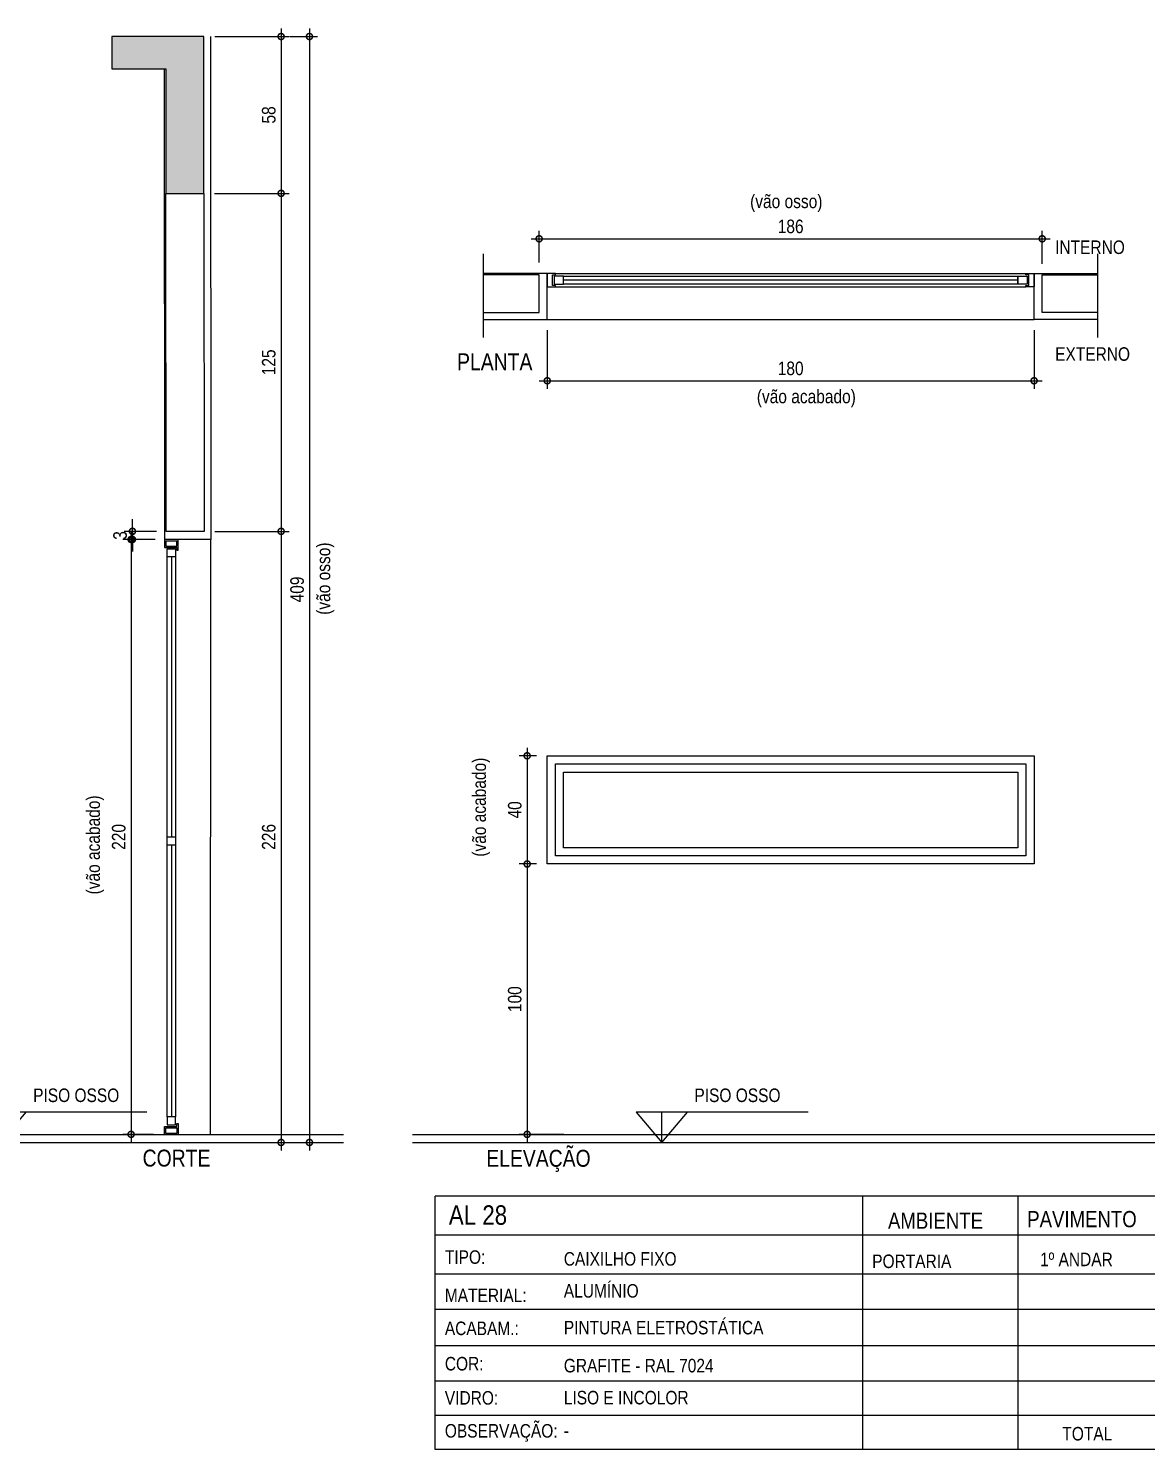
# Model space of a CAD drawing. Header units: metres. Extents: x -0.2 to 51.6, y -20.8 to 5.5.
# Drawn here: x 17.25 to 21.39, y -13.7 to -8.44 of the extents above; entities that cross this region are included whole.
import ezdxf

# ---------------------------------------------------------------- set-up
doc = ezdxf.new("R2010")
doc.units = ezdxf.units.M
for name, color, linetype in [('AR-CAIXILHO', 1, 'Continuous'), ('ARQ-ALV ACAB', 4, 'Continuous'), ('ARQ-ALV OSSO', 5, 'Continuous'), ('ARQ-AUX', 7, 'Continuous'), ('ARQ-AUX2', 2, 'Continuous'), ('ARQ-CAX', 1, 'Continuous'), ('ARQ-CAX @ 1', 1, 'Continuous'), ('ARQ-DIM', 2, 'Continuous'), ('ARQ-ENCH', 1, 'Continuous'), ('ARQ-TXT', 2, 'Continuous'), ('ES-CORTE', 2, 'Continuous')]:
    doc.layers.add(name, color=color, linetype=linetype)
doc.styles.add('Adesa', font='ARIALN.TTF')
doc.dimstyles.new('ADESA 1-0025', dxfattribs={"dimtxt": 0.05, "dimasz": 0.045, "dimexe": 0.03, "dimexo": 0.04, "dimgap": 0.02, "dimtad": 1, "dimtoh": 1, "dimdec": 0, "dimlfac": 100, "dimzin": 4, "dimtxsty": 'Adesa', "dimblk": 'DOTSMALL', "dimcen": 1, "dimdle": 0.03, "dimclrd": 1, "dimclre": 1, "dimclrt": 256, "dimazin": 1, "dimtm": 1e-09, "dimtfac": 1, "dimtdec": 0, "dimtix": 1, "dimtmove": 2, "dimatfit": 0, "dimldrblk": 'DOTSMALL', "dimfxl": 0.8, "dimtvp": 2, "dimtolj": 1, "dimtzin": 0, "dimarcsym": 0})

# ---------------------------------------------------------------- blocks, each defined once
blk = doc.blocks.new('_DotSmall')
at = {"color": 0, "linetype": 'ByBlock', "const_width": 0.5}
blk.add_lwpolyline([(-0.0625, 0, 1), (0.0625, 0, 1)], format="xyb", close=True, dxfattribs=at)
blk = doc.blocks.new('*D431')
at = {"layer": 'ARQ-DIM', "color": 1, "lineweight": -2, "transparency": 16777216}
for p, q in [((18.1879, -8.4436), (18.1879, -9.0836)), ((17.9427, -8.4736), (18.2179, -8.4736)), ((17.9422, -9.0536), (18.2179, -9.0536))]:
    blk.add_line(p, q, dxfattribs=at)
at = {"layer": 'Defpoints', "color": 0, "transparency": 16777216}
for p in [(17.9027, -8.4736), (17.9022, -9.0536), (18.1879, -9.0536)]:
    blk.add_point(p, dxfattribs=at)
at = {"layer": 'ARQ-DIM', "color": 1, "lineweight": -2, "transparency": 16777216, "xscale": 0.045, "yscale": 0.045, "zscale": 0.045}
for p, rotation in [((18.1879, -8.4736), 90), ((18.1879, -9.0536), 270)]:
    blk.add_blockref('_DotSmall', p, dxfattribs=dict(at, rotation=rotation))
at = {"layer": 'ARQ-DIM', "transparency": 16777216, "insert": (18.1424, -8.7636), "char_height": 0.05, "attachment_point": 5, "rotation": 90, "style": 'Adesa'}
blk.add_mtext('\\A1;58', dxfattribs=at)
blk = doc.blocks.new('*D432')
at = {"layer": 'ARQ-DIM', "color": 1, "lineweight": -2, "transparency": 16777216}
for p, q in [((18.1879, -10.2736), (18.1879, -12.5936)), ((17.9428, -10.3036), (18.2179, -10.3036)), ((18.07, -12.5636), (18.2179, -12.5636))]:
    blk.add_line(p, q, dxfattribs=at)
at = {"layer": 'Defpoints', "color": 0, "transparency": 16777216}
for p in [(17.9028, -10.3036), (18.03, -12.5636), (18.1879, -12.5636)]:
    blk.add_point(p, dxfattribs=at)
at = {"layer": 'ARQ-DIM', "color": 1, "lineweight": -2, "transparency": 16777216, "xscale": 0.045, "yscale": 0.045, "zscale": 0.045}
for p, rotation in [((18.1879, -10.3036), 90), ((18.1879, -12.5636), 270)]:
    blk.add_blockref('_DotSmall', p, dxfattribs=dict(at, rotation=rotation))
at = {"layer": 'ARQ-DIM', "transparency": 16777216, "insert": (18.1424, -11.4336), "char_height": 0.05, "attachment_point": 5, "rotation": 90, "style": 'Adesa'}
blk.add_mtext('\\A1;226', dxfattribs=at)
blk = doc.blocks.new('*D433')
at = {"layer": 'ARQ-DIM', "color": 1, "lineweight": -2, "transparency": 16777216}
for p, q in [((18.2927, -8.4436), (18.2927, -12.5936)), ((18.22, -8.4736), (18.3227, -8.4736)), ((18.184, -12.5636), (18.3227, -12.5636))]:
    blk.add_line(p, q, dxfattribs=at)
at = {"layer": 'Defpoints', "color": 0, "transparency": 16777216}
for p in [(18.18, -8.4736), (18.144, -12.5636), (18.2927, -12.5636)]:
    blk.add_point(p, dxfattribs=at)
at = {"layer": 'ARQ-DIM', "color": 1, "lineweight": -2, "transparency": 16777216, "xscale": 0.045, "yscale": 0.045, "zscale": 0.045}
for p, rotation in [((18.2927, -8.4736), 90), ((18.2927, -12.5636), 270)]:
    blk.add_blockref('_DotSmall', p, dxfattribs=dict(at, rotation=rotation))
at = {"layer": 'ARQ-DIM', "transparency": 16777216, "insert": (18.2472, -10.5186), "char_height": 0.05, "attachment_point": 5, "rotation": 90, "style": 'Adesa'}
blk.add_mtext('\\A1;409', dxfattribs=at)
blk = doc.blocks.new('*D434')
at = {"layer": 'ARQ-DIM', "color": 1, "lineweight": -2, "transparency": 16777216}
for p, q in [((17.7172, -10.3336), (17.6032, -10.3336)), ((17.6332, -10.3036), (17.6332, -12.5636)), ((17.7165, -12.5336), (17.6032, -12.5336))]:
    blk.add_line(p, q, dxfattribs=at)
at = {"layer": 'Defpoints', "color": 0, "transparency": 16777216}
for p in [(17.7572, -10.3336), (17.6332, -12.5336), (17.7565, -12.5336)]:
    blk.add_point(p, dxfattribs=at)
at = {"layer": 'ARQ-DIM', "color": 1, "lineweight": -2, "transparency": 16777216, "xscale": 0.045, "yscale": 0.045, "zscale": 0.045}
for p, rotation in [((17.6332, -10.3336), 90), ((17.6332, -12.5336), 270)]:
    blk.add_blockref('_DotSmall', p, dxfattribs=dict(at, rotation=rotation))
at = {"layer": 'ARQ-DIM', "transparency": 16777216, "insert": (17.5877, -11.4336), "char_height": 0.05, "attachment_point": 5, "rotation": 90, "style": 'Adesa'}
blk.add_mtext('\\A1;220', dxfattribs=at)
blk = doc.blocks.new('*D435')
at = {"layer": 'ARQ-DIM', "color": 1, "lineweight": -2, "transparency": 16777216}
for p, q in [((17.6382, -10.3036), (17.6382, -10.2586)), ((17.7272, -10.3036), (17.6082, -10.3036)), ((17.7222, -10.3337), (17.6082, -10.3337)), ((17.6382, -10.3036), (17.6382, -10.3337)), ((17.6382, -10.3337), (17.6382, -10.3787))]:
    blk.add_line(p, q, dxfattribs=at)
at = {"layer": 'Defpoints', "color": 0, "transparency": 16777216}
for p in [(17.6382, -10.3337), (17.7622, -10.3337), (17.7672, -10.3036)]:
    blk.add_point(p, dxfattribs=at)
at = {"layer": 'ARQ-DIM', "color": 1, "lineweight": -2, "transparency": 16777216, "xscale": 0.045, "yscale": 0.045, "zscale": 0.045}
for p, rotation in [((17.6382, -10.3036), 270), ((17.6382, -10.3337), 90)]:
    blk.add_blockref('_DotSmall', p, dxfattribs=dict(at, rotation=rotation))
at = {"layer": 'ARQ-DIM', "transparency": 16777216, "insert": (17.5927, -10.3187), "char_height": 0.05, "attachment_point": 5, "rotation": 90, "style": 'Adesa'}
blk.add_mtext('\\A1;3', dxfattribs=at)
blk = doc.blocks.new('*D436')
at = {"layer": 'ARQ-DIM', "color": 1, "lineweight": -2, "transparency": 16777216}
for p, q in [((18.1879, -9.0236), (18.1879, -10.3336)), ((17.9422, -9.0536), (18.2179, -9.0536)), ((17.9428, -10.3036), (18.2179, -10.3036))]:
    blk.add_line(p, q, dxfattribs=at)
at = {"layer": 'Defpoints', "color": 0, "transparency": 16777216}
for p in [(17.9022, -9.0536), (17.9028, -10.3036), (18.1879, -10.3036)]:
    blk.add_point(p, dxfattribs=at)
at = {"layer": 'ARQ-DIM', "color": 1, "lineweight": -2, "transparency": 16777216, "xscale": 0.045, "yscale": 0.045, "zscale": 0.045}
for p, rotation in [((18.1879, -9.0536), 90), ((18.1879, -10.3036), 270)]:
    blk.add_blockref('_DotSmall', p, dxfattribs=dict(at, rotation=rotation))
at = {"layer": 'ARQ-DIM', "transparency": 16777216, "insert": (18.1424, -9.6786), "char_height": 0.05, "attachment_point": 5, "rotation": 90, "style": 'Adesa'}
blk.add_mtext('\\A1;125', dxfattribs=at)
blk = doc.blocks.new('*U444')
at = {"color": 7, "linetype": 'ByBlock', "ltscale": 0.5}
for p, q in [((-0.01, 2.1654), (-0.01, 0.0646)), ((-0.04, 0.0646), (-0.04, 1.07))]:
    blk.add_line(p, q, dxfattribs=at)
blk.add_lwpolyline([(-0.04, 1.1), (-0.04, 2.1354)], dxfattribs=at)
at = {"layer": 'AR-CAIXILHO'}
for p, q in [((-0.05, 2.1704, 0), (-0.005, 2.1704, 0)), ((-0.05, 2.1704, 0), (-0.005, 2.1704, 0)), ((-0.045, 2.195), (-0.005, 2.195)), ((-0.045, 2.195), (-0.045, 2.1754, 0)), ((-0.045, 2.1754, 0), (-0.005, 2.1754, 0)), ((-0.045, 2.1704, 0), (-0.005, 2.1704, 0)), ((-0.005, 2.1754, 0), (-0.005, 2.195)), ((-0.05, 0.0296, 0), (-0.005, 0.0296, 0)), ((-0.05, 0.0296, 0), (-0.005, 0.0296, 0)), ((-0.045, 0.0296, 0), (-0.005, 0.0296, 0)), ((-0.045, 0.005), (-0.045, 0.0246, 0)), ((-0.045, 0.0246, 0), (-0.005, 0.0246, 0)), ((-0.045, 0.005), (-0.005, 0.005)), ((-0.005, 0.0246, 0), (-0.005, 0.005))]:
    blk.add_line(p, q, dxfattribs=at)
for points in [[(0, 2.1604), (0, 2.2), (0, 2.2), (0, 2.2), (-0.05, 2.2), (-0.05, 2.2), (-0.05, 2.2), (-0.05, 2.1704), (-0.05, 2.1704), (-0.005, 2.1704), (-0.005, 2.1604), (0, 2.1604), (0, 2.1604), (0, 2.1604)], [(0, 0.0396), (0, 0), (0, 0), (0, 0), (-0.05, 0), (-0.05, 0), (-0.05, 0), (-0.05, 0.0296), (-0.05, 0.0296), (-0.005, 0.0296), (-0.005, 0.0396), (0, 0.0396), (0, 0.0396), (0, 0.0396)]]:
    blk.add_lwpolyline(points, dxfattribs=at)
at = {"layer": 'AR-CAIXILHO', "color": 1}
for points in [[(-0.04, 2.1654), (-0.01, 2.1654), (-0.01, 2.1354), (-0.04, 2.1354)], [(-0.04, 1.1), (-0.01, 1.1), (-0.01, 1.07), (-0.04, 1.07)], [(-0.04, 0.0346), (-0.01, 0.0346), (-0.01, 0.0646), (-0.04, 0.0646)]]:
    blk.add_lwpolyline(points, close=True, dxfattribs=at)
at = {"layer": 'ARQ-AUX'}
for points in [[(-0.025, 2.1354), (-0.025, 1.1)], [(-0.025, 1.07), (-0.025, 0.0646)]]:
    blk.add_lwpolyline(points, dxfattribs=at)
at = {"layer": 'ARQ-CAX'}
for points in [[(-0.04, 2.1654), (-0.01, 2.1654)], [(-0.04, 0.0346), (-0.01, 0.0346)]]:
    blk.add_lwpolyline(points, dxfattribs=at)
blk = doc.blocks.new('*D448')
at = {"layer": 'ARQ-DIM', "color": 1, "lineweight": -2, "transparency": 16777216}
for p, q in [((19.1719, -9.5595), (19.1719, -9.7767)), ((20.9719, -9.5595), (20.9719, -9.7767)), ((19.1419, -9.7467), (21.0019, -9.7467))]:
    blk.add_line(p, q, dxfattribs=at)
at = {"layer": 'Defpoints', "color": 0, "transparency": 16777216}
for p in [(19.1719, -9.5195), (20.9719, -9.5195), (20.9719, -9.7467)]:
    blk.add_point(p, dxfattribs=at)
at = {"layer": 'ARQ-DIM', "color": 1, "lineweight": -2, "transparency": 16777216, "xscale": 0.045, "yscale": 0.045, "zscale": 0.045, "rotation": 180}
blk.add_blockref('_DotSmall', (19.1719, -9.7467), dxfattribs=at)
at = {"layer": 'ARQ-DIM', "color": 1, "lineweight": -2, "transparency": 16777216, "xscale": 0.045, "yscale": 0.045, "zscale": 0.045}
blk.add_blockref('_DotSmall', (20.9719, -9.7467), dxfattribs=at)
at = {"layer": 'ARQ-DIM', "transparency": 16777216, "insert": (20.0719, -9.7012), "char_height": 0.05, "attachment_point": 5, "style": 'Adesa'}
blk.add_mtext('\\A1;180', dxfattribs=at)
blk = doc.blocks.new('*D446')
at = {"layer": 'ARQ-DIM', "color": 1, "lineweight": -2, "transparency": 16777216}
for p, q in [((19.1319, -11.1336), (19.0676, -11.1336)), ((19.0976, -11.1036), (19.0976, -11.5636)), ((19.1319, -11.5336), (19.0676, -11.5336))]:
    blk.add_line(p, q, dxfattribs=at)
at = {"layer": 'Defpoints', "color": 0, "transparency": 16777216}
for p in [(19.1719, -11.1336), (19.0976, -11.5336), (19.1719, -11.5336)]:
    blk.add_point(p, dxfattribs=at)
at = {"layer": 'ARQ-DIM', "color": 1, "lineweight": -2, "transparency": 16777216, "xscale": 0.045, "yscale": 0.045, "zscale": 0.045}
for p, rotation in [((19.0976, -11.1336), 90), ((19.0976, -11.5336), 270)]:
    blk.add_blockref('_DotSmall', p, dxfattribs=dict(at, rotation=rotation))
at = {"layer": 'ARQ-DIM', "transparency": 16777216, "insert": (19.052, -11.3336), "char_height": 0.05, "attachment_point": 5, "rotation": 90, "style": 'Adesa'}
blk.add_mtext('\\A1;40', dxfattribs=at)
blk = doc.blocks.new('*D449')
at = {"layer": 'ARQ-DIM', "color": 1, "lineweight": -2, "transparency": 16777216}
for p, q in [((19.1419, -9.3095), (19.1419, -9.1916)), ((21.0019, -9.3145), (21.0019, -9.1916)), ((19.1119, -9.2216), (21.0319, -9.2216))]:
    blk.add_line(p, q, dxfattribs=at)
at = {"layer": 'Defpoints', "color": 0, "transparency": 16777216}
for p in [(21.0019, -9.2216), (19.1419, -9.3495), (21.0019, -9.3545)]:
    blk.add_point(p, dxfattribs=at)
at = {"layer": 'ARQ-DIM', "color": 1, "lineweight": -2, "transparency": 16777216, "xscale": 0.045, "yscale": 0.045, "zscale": 0.045, "rotation": 180}
blk.add_blockref('_DotSmall', (19.1419, -9.2216), dxfattribs=at)
at = {"layer": 'ARQ-DIM', "color": 1, "lineweight": -2, "transparency": 16777216, "xscale": 0.045, "yscale": 0.045, "zscale": 0.045}
blk.add_blockref('_DotSmall', (21.0019, -9.2216), dxfattribs=at)
at = {"layer": 'ARQ-DIM', "transparency": 16777216, "insert": (20.0719, -9.1761), "char_height": 0.05, "attachment_point": 5, "style": 'Adesa'}
blk.add_mtext('\\A1;186', dxfattribs=at)
blk = doc.blocks.new('*D447')
at = {"layer": 'ARQ-DIM', "color": 1, "lineweight": -2, "transparency": 16777216}
for p, q in [((19.0976, -11.5036), (19.0976, -12.5636)), ((19.1319, -11.5336), (19.0676, -11.5336)), ((19.2335, -12.5336), (19.0676, -12.5336))]:
    blk.add_line(p, q, dxfattribs=at)
at = {"layer": 'Defpoints', "color": 0, "transparency": 16777216}
for p in [(19.1719, -11.5336), (19.0976, -12.5336), (19.2735, -12.5336)]:
    blk.add_point(p, dxfattribs=at)
at = {"layer": 'ARQ-DIM', "color": 1, "lineweight": -2, "transparency": 16777216, "xscale": 0.045, "yscale": 0.045, "zscale": 0.045}
for p, rotation in [((19.0976, -11.5336), 90), ((19.0976, -12.5336), 270)]:
    blk.add_blockref('_DotSmall', p, dxfattribs=dict(at, rotation=rotation))
at = {"layer": 'ARQ-DIM', "transparency": 16777216, "insert": (19.052, -12.0336), "char_height": 0.05, "attachment_point": 5, "rotation": 90, "style": 'Adesa'}
blk.add_mtext('\\A1;100', dxfattribs=at)
blk = doc.blocks.new('*U450')
at = {"color": 0, "linetype": 'ByBlock', "ltscale": 0.5}
for points in [[(0.02, -0.045), (0.02, -0.045), (0.02, -0.045), (0.02, -0.045), (0.02, -0.045), (0.02, -0.045), (0.02, -0.045), (0.02, -0.045), (0.02, -0.045), (0.03, -0.045), (0.03, -0.05), (0, -0.05), (0, 0), (0.03, 0), (0.03, -0.005), (0.02, -0.005), (0.02, -0.045)], [(1.78, -0.045), (1.78, -0.045), (1.78, -0.045), (1.78, -0.045), (1.78, -0.045), (1.78, -0.045), (1.78, -0.045), (1.78, -0.045), (1.78, -0.045), (1.77, -0.045), (1.77, -0.05), (1.8, -0.05), (1.8, 0), (1.77, 0), (1.77, -0.005), (1.78, -0.005), (1.78, -0.045)], [(0.025, -0.01), (0.06, -0.01), (0.06, -0.04), (0.025, -0.04)], [(1.775, -0.01), (1.74, -0.01), (1.74, -0.04), (1.775, -0.04)]]:
    blk.add_lwpolyline(points, close=True, dxfattribs=at)
at = {"color": 8, "linetype": 'ByBlock', "ltscale": 0.5}
for points in [[(1.77, 0), (0.03, 0)], [(1.77, -0.05), (0.03, -0.05)]]:
    blk.add_lwpolyline(points, dxfattribs=at)
at = {"color": 7, "linetype": 'ByBlock', "ltscale": 0.5}
blk.add_lwpolyline([(1.74, -0.01), (1.74, -0.04), (0.06, -0.04), (0.06, -0.01)], close=True, dxfattribs=at)
blk.add_lwpolyline([(0.06, -0.025), (1.74, -0.025)], dxfattribs=at)
blk = doc.blocks.new('v cx al 28')
at = {"layer": 'ARQ-CAX'}
for points in [[(-1.8, 0.4), (0, 0.4), (0, 0), (-1.8, 0)], [(-1.77, 0.37), (-0.03, 0.37), (-0.03, 0.03), (-1.77, 0.03)], [(-1.74, 0.34), (-0.06, 0.34), (-0.06, 0.06), (-1.74, 0.06)]]:
    blk.add_lwpolyline(points, close=True, dxfattribs=at)
blk = doc.blocks.new('ALUMINIO')
h = blk.add_hatch(color=8)
h.dxf.hatch_style = 1
h.paths.add_polyline_path([(17.7622, -9.0536), (17.9022, -9.0536), (17.9022, -8.4736), (17.5622, -8.4736), (17.5622, -8.5936), (17.7622, -8.5936)])
at = {"color": 8}
blk.add_line((17.5622, -8.4736), (17.5622, -8.5936), dxfattribs=at)
at = {"layer": 'ARQ-ALV ACAB', "ltscale": 0.05}
for p, q in [((12.9165, -12.5336), (18.4183, -12.5336)), ((18.674, -12.5336), (21.6588, -12.5336))]:
    blk.add_line(p, q, dxfattribs=at)
at = {"layer": 'ARQ-ALV ACAB'}
blk.add_lwpolyline([(17.9272, -8.4736), (17.9278, -10.3336), (17.7578, -10.3336), (17.7572, -8.5936)], dxfattribs=at)
at = {"layer": 'ARQ-ALV ACAB', "ltscale": 0.05}
for points in [[(18.9372, -9.5195), (19.1719, -9.5195), (19.1719, -9.3495), (18.9362, -9.3495)], [(21.2065, -9.5195), (20.9719, -9.5195), (20.9719, -9.3495), (21.2065, -9.3495)]]:
    blk.add_lwpolyline(points, dxfattribs=at)
at = {"layer": 'ARQ-ALV OSSO'}
blk.add_lwpolyline([(17.9022, -9.0536), (17.9028, -10.3036), (17.7628, -10.3036), (17.7622, -9.0536)], dxfattribs=at)
at = {"layer": 'ARQ-ALV OSSO', "ltscale": 0.05}
for points in [[(18.9372, -9.4945), (19.1419, -9.4945), (19.1419, -9.3545), (18.9372, -9.3545)], [(21.2065, -9.4945), (21.0019, -9.4945), (21.0019, -9.3545), (21.2065, -9.3545)]]:
    blk.add_lwpolyline(points, dxfattribs=at)
at = {"layer": 'ARQ-AUX'}
for points in [[(19.1719, -9.5195), (20.9719, -9.5195)], [(17.9272, -12.5336), (17.9278, -10.3336)]]:
    blk.add_lwpolyline(points, dxfattribs=at)
at = {"layer": 'ARQ-AUX2'}
blk.add_lwpolyline([(17.5622, -8.5936), (17.7622, -8.5936), (17.7622, -9.0536), (17.9022, -9.0536), (17.9022, -8.4736), (17.5622, -8.4736)], dxfattribs=at)
at = {"layer": 'ARQ-DIM'}
for points in [[(17.6917, -12.4511), (17.0554, -12.4511), (17.1504, -12.5636), (17.2453, -12.4511), (17.0554, -12.4511), (17.1504, -12.5636), (17.1504, -12.4511)], [(20.1365, -12.4511), (19.5003, -12.4511), (19.5952, -12.5636), (19.6902, -12.4511), (19.5003, -12.4511), (19.5952, -12.5636), (19.5952, -12.4511)]]:
    blk.add_lwpolyline(points, dxfattribs=at)
at = {"layer": 'ARQ-ENCH', "ltscale": 0.01}
for p, q in [((18.9362, -9.5861), (18.9362, -9.277)), ((21.2076, -9.5861), (21.2076, -9.277)), ((21.9635, -12.7625), (18.7574, -12.7625)), ((18.7574, -13.6994), (18.7574, -12.7625)), ((20.3388, -13.6994), (20.3388, -12.7625)), ((20.3388, -13.6994), (20.3388, -12.7625)), ((20.912, -12.7625), (20.912, -13.6994)), ((21.9635, -12.9063), (18.7574, -12.9063)), ((21.9635, -13.0502), (18.7574, -13.0502)), ((21.9635, -13.1809), (18.7574, -13.1809)), ((21.9635, -13.316), (18.7574, -13.316)), ((21.9635, -13.4467), (18.7574, -13.4467)), ((21.9635, -13.573), (18.7574, -13.573)), ((21.9635, -13.6994), (18.7574, -13.6994))]:
    blk.add_line(p, q, dxfattribs=at)
at = {"layer": 'ES-CORTE'}
for p, q in [((12.9165, -12.5636), (18.4183, -12.5636)), ((18.674, -12.5636), (22.2552, -12.5636))]:
    blk.add_line(p, q, dxfattribs=at)
at = {"layer": 'ARQ-CAX'}
blk.add_blockref('v cx al 28', (20.9719, -11.5336), dxfattribs=at)
at = {"layer": 'ARQ-CAX @ 1', "rotation": 180}
blk.add_blockref('*U450', (20.9719, -9.3995), dxfattribs=at)
at = {"layer": 'ARQ-DIM'}
blk.add_blockref('*U444', (17.8072, -12.5336), dxfattribs=at)
at = {"layer": 'ARQ-TXT', "attachment_point": 1, "style": 'Adesa'}
for s, insert, char_height, width in [('(vão osso)', (19.922, -9.0581), 0.05, 0.551174), ('PLANTA', (18.8386, -9.6452), 0.0625, 0.551174), ('(vão acabado)', (19.9467, -9.7798), 0.05, 0.551174), ('PISO OSSO', (17.2711, -12.3641), 0.05, 0.88), ('PISO OSSO', (19.716, -12.3641), 0.05, 0.88), ('CORTE', (17.6759, -12.5901), 0.0625, 0.551174), ('ELEVAÇÃO', (18.9464, -12.5909), 0.0625, 0.551174)]:
    blk.add_mtext(s, dxfattribs=dict(at, insert=insert, char_height=char_height, width=width))
at = {"layer": 'ARQ-TXT', "ltscale": 0.01, "style": 'Adesa'}
for s, insert, char_height, width, attachment_point in [('INTERNO', (21.0498, -9.2279), 0.05, 0.686828, 1), ('EXTERNO', (21.0498, -9.6228), 0.05, 0.686828, 1), ('AL 28', (18.808, -12.796), 0.072, 0.605305, 1), ('AMBIENTE', (20.6074, -12.8228), 0.06, 0.467927, 2), ('PAVIMENTO', (20.9466, -12.8475), 0.06, 0.336611, 4), ('TIPO:', (18.7933, -12.9625), 0.05, 0.166457, 1), ('CAIXILHO FIXO', (19.2331, -12.9691), 0.05, 1.067594, 1), ('PORTARIA', (20.3734, -13.0034), 0.05, 0.467927, 4), ('1º ANDAR', (20.9938, -12.9961), 0.05, 0.55993, 4), ('ALUMÍNIO', (19.2331, -13.0873), 0.05, 1.067594, 1), ('MATERIAL:', (18.7933, -13.1041), 0.05, 0.336303, 1), ('ACABAM.:', (18.7933, -13.226), 0.05, 0.336303, 1), ('PINTURA ELETROSTÁTICA', (19.2331, -13.2233), 0.05, 1.067594, 1), ('COR:', (18.7933, -13.3567), 0.05, 0.336303, 1), ('GRAFITE - RAL 7024', (19.2331, -13.3639), 0.05, 1.067594, 1), ('VIDRO:', (18.7933, -13.4831), 0.05, 0.336303, 1), ('LISO E INCOLOR', (19.2331, -13.4823), 0.05, 1.067594, 1), ('OBSERVAÇÃO:', (18.7933, -13.605), 0.05, 0.336303, 1), ('-', (19.2331, -13.6043), 0.05, 1.067594, 1), ('TOTAL', (21.1687, -13.6157), 0.05, 0.410919, 2)]:
    blk.add_mtext(s, dxfattribs=dict(at, insert=insert, char_height=char_height, width=width, attachment_point=attachment_point))
at = {"layer": 'ARQ-TXT', "ltscale": 0.01, "char_height": 0.05, "width": 0.88, "attachment_point": 1, "rotation": 90, "style": 'Adesa'}
for s, insert in [('{\\fArial Narrow|b0|i0|c0|p34;(vão osso)}', (18.3194, -10.6122)), ('{\\fArial Narrow|b0|i0|c0|p34;(vão acabado)}', (18.8952, -11.5068)), ('{\\fArial Narrow|b0|i0|c0|p34;(vão acabado)}', (17.468, -11.6464))]:
    blk.add_mtext(s, dxfattribs=dict(at, insert=insert))
at = {"layer": 'ARQ-DIM'}
for base, p1, p2, picture, middle in [((18.1879, -9.0536), (17.9027, -8.4736), (17.9022, -9.0536), '*D431', (18.1424, -8.7636)), ((18.2927, -12.5636), (18.18, -8.4736), (18.144, -12.5636), '*D433', (18.2472, -10.5186)), ((18.1879, -10.3036), (17.9022, -9.0536), (17.9028, -10.3036), '*D436', (18.1424, -9.6786)), ((17.6382, -10.3337), (17.7672, -10.3036), (17.7622, -10.3337), '*D435', (17.5927, -10.3187)), ((18.1879, -12.5636), (17.9028, -10.3036), (18.03, -12.5636), '*D432', (18.1424, -11.4336)), ((17.6332, -12.5336), (17.7572, -10.3336), (17.7565, -12.5336), '*D434', (17.5877, -11.4336)), ((19.0976, -11.5336), (19.1719, -11.1336), (19.1719, -11.5336), '*D446', (19.052, -11.3336)), ((19.0976, -12.5336), (19.1719, -11.5336), (19.2735, -12.5336), '*D447', (19.052, -12.0336))]:
    dim = blk.add_linear_dim(base=base, p1=p1, p2=p2, angle=90, dimstyle='ADESA 1-0025', dxfattribs=at)
    dim.commit()
    dim.dimension.update_dxf_attribs({"geometry": picture, "text_midpoint": middle})
for base, p1, p2, picture, middle in [((21.0019, -9.2216), (19.1419, -9.3495), (21.0019, -9.3545), '*D449', (20.0719, -9.1761)), ((20.9719, -9.7467), (19.1719, -9.5195), (20.9719, -9.5195), '*D448', (20.0719, -9.7012))]:
    dim = blk.add_linear_dim(base=base, p1=p1, p2=p2, dimstyle='ADESA 1-0025', dxfattribs=at)
    dim.commit()
    dim.dimension.update_dxf_attribs({"geometry": picture, "text_midpoint": middle})

msp = doc.modelspace()

# ---------------------------------------------------------------- block references
msp.add_blockref('ALUMINIO', (0, 0))

doc.saveas('drawing.dxf')
